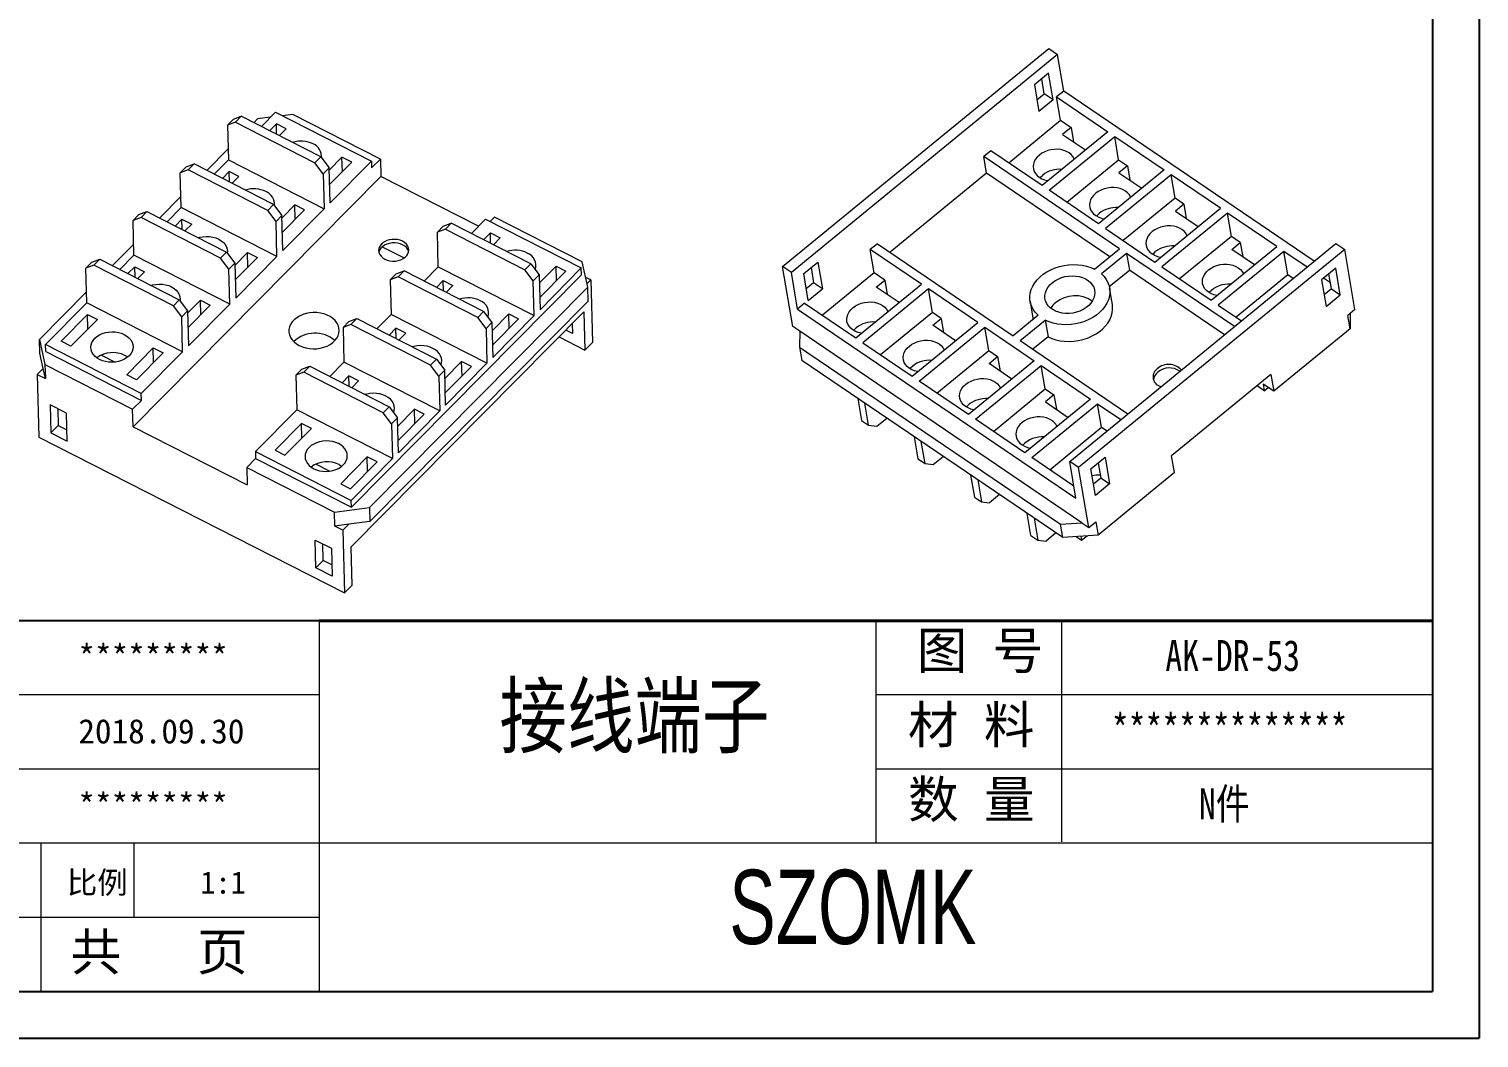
# Model space of a CAD drawing. Header units: inches. Extents: x 1392 to 2711, y 573 to 968.
# Drawn here: x 2566.8 to 2710.8, y 573 to 673.2 of the extents above; entities that cross this region are included whole.
import ezdxf

# ---------------------------------------------------------------- set-up
doc = ezdxf.new("R2010")
doc.units = ezdxf.units.IN
doc.layers.add('文字', color=81, linetype='Continuous')
doc.layers.add('粗实线', color=7, linetype='Continuous', lineweight=30)
doc.layers.add('细实线', color=3, linetype='Continuous', lineweight=9)
doc.styles.get("Standard").update_dxf_attribs({"font": 'txt', "bigfont": 'gbcbig.shx'})
doc.styles.add('宋体', font='', dxfattribs={"width": 0.8, "height": 3.5})
doc.styles.add('长仿宋', font='', dxfattribs={"width": 0.7, "height": 4})
doc.styles.get('宋体').set_extended_font_data('SimSun')
doc.styles.get('长仿宋').set_extended_font_data('SimSun')

msp = doc.modelspace()

# ---------------------------------------------------------------- linework, layer by layer
for p, q in [((2710.847, 766.529), (2710.847, 572.957)), ((2706.238, 761.92), (2706.238, 577.566)), ((2595.625, 614.437), (2540.319, 614.437)), ((2444.164, 577.566), (2706.238, 577.566)), ((2437.08, 572.957), (2710.847, 572.957))]:
    msp.add_line(p, q)
at = {"color": 7, "linetype": 'Continuous', "lineweight": 15}
for p, q in [((2641.656, 649.651), (2668.094, 671.31)), ((2668.969, 670.715), (2642.531, 649.057)), ((2668.094, 671.31), (2668.969, 670.715)), ((2669.583, 667.067), (2668.969, 670.715)), ((2668.079, 668.854), (2666.669, 667.699)), ((2668.526, 666.2), (2668.079, 668.854)), ((2666.669, 667.699), (2667.115, 665.045)), ((2667.65, 666.795), (2667.398, 668.295)), ((2669.583, 667.067), (2668.878, 666.489)), ((2694.477, 650.156), (2669.583, 667.067)), ((2666.922, 666.198), (2667.65, 666.795)), ((2668.526, 666.2), (2667.115, 665.045)), ((2668.526, 666.2), (2667.65, 666.795)), ((2668.878, 666.489), (2673.956, 663.04)), ((2669.268, 664.167), (2668.878, 666.489)), ((2586.504, 663.696), (2587.09, 664.288)), ((2587.09, 664.288), (2587.882, 664.567)), ((2587.882, 664.567), (2587.296, 663.975)), ((2595.78, 660.542), (2587.882, 664.567)), ((2589.501, 664.308), (2589.128, 663.932)), ((2590.789, 664.474), (2589.501, 664.308)), ((2589.876, 663.551), (2591.283, 664.973)), ((2591.283, 664.973), (2600.802, 660.122)), ((2592.991, 664.756), (2591.967, 664.625)), ((2601.699, 660.318), (2592.991, 664.756)), ((2664.119, 659.949), (2669.268, 664.167)), ((2669.268, 664.167), (2670.319, 663.453)), ((2587.296, 663.975), (2586.504, 663.696)), ((2586.504, 663.696), (2586.595, 660.236)), ((2587.296, 663.975), (2595.194, 659.95)), ((2591.361, 663.82), (2590.686, 663.138)), ((2592.333, 663.325), (2591.361, 663.82)), ((2591.388, 662.78), (2591.361, 663.82)), ((2591.658, 662.643), (2592.333, 663.325)), ((2673.956, 663.04), (2667.434, 657.697)), ((2670.319, 663.453), (2669.473, 662.76)), ((2669.473, 662.76), (2671.737, 661.222)), ((2670.319, 663.453), (2670.56, 662.022)), ((2586.566, 661.343), (2584.44, 659.195)), ((2668.134, 657.222), (2674.656, 662.564)), ((2674.656, 662.564), (2679.558, 659.234)), ((2675.046, 660.242), (2674.656, 662.564)), ((2582.402, 659.551), (2583.193, 659.83)), ((2583.193, 659.83), (2582.607, 659.238)), ((2591.092, 655.805), (2583.193, 659.83)), ((2585.188, 658.814), (2586.595, 660.236)), ((2586.595, 660.236), (2596.113, 655.385)), ((2595.194, 659.95), (2595.78, 660.542)), ((2596.022, 658.845), (2595.194, 659.95)), ((2595.78, 660.542), (2596.608, 659.437)), ((2597.882, 660.496), (2596.614, 659.215)), ((2596.652, 657.776), (2598.854, 660.001)), ((2596.699, 655.977), (2600.802, 660.122)), ((2598.854, 660.001), (2597.882, 660.496)), ((2597.92, 659.057), (2597.882, 660.496)), ((2600.802, 660.122), (2600.82, 659.43)), ((2600.82, 659.43), (2601.699, 660.318)), ((2601.699, 660.318), (2601.744, 658.588)), ((2662.357, 661.147), (2661.652, 660.569)), ((2675.133, 651.411), (2661.652, 660.569)), ((2661.93, 658.91), (2661.652, 660.569)), ((2667.434, 657.697), (2662.357, 661.147)), ((2669.897, 656.024), (2675.046, 660.242)), ((2675.046, 660.242), (2675.922, 659.648)), ((2601.744, 658.588), (2577.13, 633.718)), ((2581.816, 658.959), (2582.402, 659.551)), ((2582.607, 659.238), (2581.816, 658.959)), ((2581.906, 655.499), (2581.816, 658.959)), ((2590.506, 655.213), (2582.607, 659.238)), ((2586.672, 659.083), (2585.998, 658.401)), ((2587.645, 658.587), (2586.672, 659.083)), ((2586.7, 658.043), (2586.672, 659.083)), ((2586.97, 657.906), (2587.645, 658.587)), ((2596.608, 659.437), (2596.022, 658.845)), ((2596.022, 658.845), (2596.113, 655.385)), ((2596.699, 655.977), (2596.608, 659.437)), ((2611.45, 653.642), (2601.744, 658.588)), ((2661.93, 658.91), (2652.335, 651.05)), ((2674.153, 650.608), (2661.93, 658.91)), ((2679.558, 659.234), (2673.037, 653.891)), ((2680.259, 658.758), (2673.737, 653.416)), ((2675.922, 659.648), (2675.076, 658.954)), ((2675.076, 658.954), (2677.34, 657.416)), ((2675.922, 659.648), (2676.163, 658.216)), ((2685.161, 655.428), (2680.259, 658.758)), ((2680.649, 656.436), (2680.259, 658.758)), ((2673.037, 653.891), (2668.134, 657.222)), ((2581.877, 656.606), (2579.751, 654.458)), ((2580.499, 654.077), (2581.906, 655.499)), ((2591.425, 650.648), (2581.906, 655.499)), ((2590.506, 655.213), (2591.092, 655.805)), ((2591.092, 655.805), (2591.92, 654.7)), ((2593.193, 655.759), (2591.926, 654.478)), ((2594.166, 655.264), (2593.193, 655.759)), ((2593.231, 654.32), (2593.193, 655.759)), ((2680.649, 656.436), (2675.5, 652.218)), ((2681.525, 655.842), (2680.649, 656.436)), ((2681.525, 655.842), (2680.679, 655.148)), ((2681.525, 655.842), (2681.765, 654.41)), ((2577.127, 654.222), (2577.713, 654.814)), ((2577.919, 654.501), (2577.127, 654.222)), ((2577.218, 650.761), (2577.127, 654.222)), ((2577.713, 654.814), (2578.505, 655.093)), ((2578.505, 655.093), (2577.919, 654.501)), ((2585.817, 650.475), (2577.919, 654.501)), ((2578.505, 655.093), (2586.403, 651.067)), ((2581.309, 653.664), (2581.984, 654.346)), ((2581.984, 654.346), (2582.956, 653.85)), ((2582.011, 653.306), (2581.984, 654.346)), ((2591.334, 654.108), (2590.506, 655.213)), ((2591.92, 654.7), (2591.334, 654.108)), ((2591.425, 650.648), (2591.334, 654.108)), ((2592.011, 651.24), (2591.92, 654.7)), ((2591.963, 653.039), (2594.166, 655.264)), ((2592.011, 651.24), (2596.113, 655.385)), ((2612.143, 654.342), (2610.735, 652.92)), ((2612.143, 654.342), (2621.661, 649.491)), ((2613.04, 654.538), (2612.61, 654.104)), ((2621.748, 650.1), (2613.04, 654.538)), ((2678.64, 650.085), (2685.161, 655.428)), ((2685.862, 654.952), (2679.34, 649.61)), ((2680.679, 655.148), (2682.943, 653.61)), ((2690.764, 651.622), (2685.862, 654.952)), ((2686.252, 652.63), (2685.862, 654.952)), ((2582.956, 653.85), (2582.281, 653.168)), ((2607.363, 653.065), (2607.949, 653.657)), ((2608.155, 653.344), (2607.363, 653.065)), ((2607.454, 649.605), (2607.363, 653.065)), ((2607.949, 653.657), (2608.741, 653.936)), ((2608.741, 653.936), (2608.155, 653.344)), ((2608.155, 653.344), (2616.053, 649.318)), ((2616.639, 649.911), (2608.741, 653.936)), ((2611.95, 652.3), (2612.625, 652.982)), ((2612.625, 652.982), (2613.597, 652.487)), ((2612.652, 651.943), (2612.625, 652.982)), ((2673.737, 653.416), (2678.64, 650.085)), ((2686.252, 652.63), (2681.103, 648.412)), ((2687.127, 652.036), (2686.252, 652.63)), ((2577.189, 651.869), (2575.063, 649.721)), ((2601.887, 651.599), (2604.061, 650.491)), ((2613.597, 652.487), (2612.922, 651.805)), ((2651.076, 651.906), (2650.371, 651.328)), ((2655.449, 647.879), (2650.371, 651.328)), ((2650.762, 649.006), (2650.371, 651.328)), ((2651.076, 651.906), (2664.558, 642.747)), ((2670.195, 630.265), (2696.633, 651.923)), ((2697.509, 651.329), (2671.07, 629.67)), ((2672.644, 649.371), (2675.133, 651.411)), ((2684.243, 646.279), (2690.764, 651.622)), ((2686.281, 651.342), (2687.127, 652.036)), ((2688.546, 649.804), (2686.281, 651.342)), ((2687.127, 652.036), (2687.368, 650.604)), ((2696.633, 651.923), (2697.509, 651.329)), ((2698.513, 645.358), (2697.509, 651.329)), ((2572.439, 649.484), (2573.025, 650.077)), ((2573.23, 649.764), (2572.439, 649.484)), ((2573.025, 650.077), (2573.816, 650.356)), ((2573.816, 650.356), (2573.23, 649.764)), ((2581.129, 645.738), (2573.23, 649.764)), ((2573.816, 650.356), (2581.715, 646.33)), ((2575.811, 649.339), (2577.218, 650.761)), ((2586.736, 645.91), (2577.218, 650.761)), ((2585.817, 650.475), (2586.403, 651.067)), ((2586.645, 649.37), (2585.817, 650.475)), ((2586.403, 651.067), (2587.231, 649.963)), ((2587.231, 649.963), (2586.645, 649.37)), ((2587.231, 649.963), (2587.322, 646.502)), ((2587.237, 649.741), (2588.505, 651.022)), ((2589.477, 650.527), (2587.275, 648.302)), ((2587.322, 646.502), (2591.425, 650.648)), ((2588.505, 651.022), (2589.477, 650.527)), ((2588.543, 649.583), (2588.505, 651.022)), ((2616.053, 649.318), (2616.639, 649.911)), ((2616.639, 649.911), (2617.467, 648.806)), ((2622.308, 647.587), (2621.748, 650.1)), ((2643.756, 648.928), (2645.166, 650.083)), ((2645.166, 650.083), (2645.612, 647.429)), ((2675.834, 650.935), (2673.344, 648.896)), ((2686.545, 643.659), (2675.834, 650.935)), ((2675.834, 650.935), (2676.113, 649.277)), ((2691.464, 651.146), (2684.943, 645.804)), ((2693.772, 649.579), (2691.464, 651.146)), ((2691.855, 648.824), (2691.464, 651.146)), ((2572.53, 646.024), (2572.439, 649.484)), ((2576.621, 648.927), (2577.295, 649.608)), ((2577.295, 649.608), (2578.268, 649.113)), ((2577.323, 648.569), (2577.295, 649.608)), ((2578.268, 649.113), (2577.593, 648.431)), ((2586.736, 645.91), (2586.645, 649.37)), ((2598.823, 625.705), (2621.679, 648.799)), ((2602.675, 648.328), (2603.261, 648.92)), ((2603.467, 648.607), (2602.675, 648.328)), ((2602.675, 648.328), (2602.766, 644.867)), ((2603.261, 648.92), (2604.053, 649.199)), ((2604.053, 649.199), (2603.467, 648.607)), ((2611.365, 644.581), (2603.467, 648.607)), ((2611.951, 645.173), (2604.053, 649.199)), ((2607.454, 649.605), (2606.047, 648.183)), ((2607.454, 649.605), (2616.972, 644.753)), ((2616.881, 648.214), (2616.053, 649.318)), ((2617.467, 648.806), (2616.881, 648.214)), ((2617.467, 648.806), (2617.558, 645.346)), ((2617.489, 647.984), (2619.146, 649.659)), ((2620.118, 649.163), (2617.527, 646.545)), ((2621.661, 649.491), (2617.558, 645.346)), ((2619.146, 649.659), (2620.118, 649.163)), ((2619.184, 648.219), (2619.146, 649.659)), ((2621.679, 648.799), (2621.661, 649.491)), ((2622.594, 648.303), (2622.091, 648.559)), ((2622.231, 647.935), (2622.594, 648.303)), ((2622.594, 648.303), (2622.758, 642.075)), ((2642.66, 643.681), (2641.656, 649.651)), ((2642.531, 649.057), (2641.656, 649.651)), ((2643.145, 645.408), (2642.531, 649.057)), ((2644.202, 646.274), (2643.756, 648.928)), ((2644.484, 649.525), (2644.737, 648.024)), ((2650.762, 649.006), (2645.613, 644.788)), ((2651.812, 648.292), (2650.762, 649.006)), ((2650.966, 647.599), (2651.812, 648.292)), ((2651.812, 648.292), (2652.053, 646.861)), ((2674.113, 647.639), (2676.113, 649.277)), ((2685.565, 642.856), (2676.113, 649.277)), ((2679.34, 649.61), (2684.243, 646.279)), ((2691.855, 648.824), (2686.706, 644.606)), ((2692.399, 648.455), (2691.855, 648.824)), ((2696.619, 649.467), (2695.209, 648.312)), ((2695.209, 648.312), (2695.655, 645.658)), ((2696.089, 648.005), (2695.403, 648.471)), ((2696.189, 647.408), (2695.937, 648.909)), ((2697.065, 646.814), (2696.619, 649.467)), ((2572.5, 647.131), (2567.816, 642.399)), ((2600.624, 625.678), (2622.308, 647.587)), ((2607.262, 647.563), (2607.937, 648.245)), ((2607.937, 648.245), (2608.909, 647.75)), ((2607.964, 647.205), (2607.937, 648.245)), ((2608.909, 647.75), (2608.234, 647.068)), ((2616.972, 644.753), (2616.881, 648.214)), ((2622.344, 646.203), (2622.308, 647.587)), ((2644.737, 648.024), (2644.008, 647.427)), ((2644.202, 646.274), (2645.612, 647.429)), ((2645.612, 647.429), (2644.737, 648.024)), ((2648.927, 642.536), (2655.449, 647.879)), ((2656.149, 647.403), (2649.628, 642.061)), ((2653.23, 646.061), (2650.966, 647.599)), ((2661.051, 644.073), (2656.149, 647.403)), ((2656.539, 645.081), (2656.149, 647.403)), ((2674.419, 645.846), (2674.14, 647.505)), ((2696.189, 647.408), (2695.461, 646.811)), ((2696.189, 647.408), (2697.065, 646.814)), ((2568.427, 641.879), (2572.53, 646.024)), ((2582.048, 641.173), (2572.53, 646.024)), ((2581.129, 645.738), (2581.715, 646.33)), ((2581.957, 644.633), (2581.129, 645.738)), ((2581.715, 646.33), (2582.543, 645.225)), ((2582.549, 645.004), (2583.816, 646.285)), ((2584.789, 645.789), (2582.587, 643.565)), ((2582.634, 641.765), (2586.736, 645.91)), ((2583.816, 646.285), (2584.789, 645.789)), ((2583.854, 644.845), (2583.816, 646.285)), ((2622.344, 646.203), (2600.66, 624.294)), ((2643.85, 645.986), (2643.145, 645.408)), ((2643.145, 645.408), (2670.808, 626.616)), ((2643.85, 645.986), (2648.927, 642.536)), ((2666.251, 646.178), (2666.53, 644.519)), ((2684.943, 645.804), (2687.25, 644.236)), ((2695.655, 645.658), (2697.065, 646.814)), ((2569.97, 642.207), (2572.607, 644.871)), ((2573.579, 644.376), (2570.942, 641.711)), ((2572.607, 644.871), (2573.579, 644.376)), ((2572.645, 643.432), (2572.607, 644.871)), ((2582.543, 645.225), (2581.957, 644.633)), ((2582.048, 641.173), (2581.957, 644.633)), ((2582.543, 645.225), (2582.634, 641.765)), ((2597.986, 643.59), (2598.572, 644.182)), ((2598.572, 644.182), (2599.364, 644.462)), ((2621.926, 645.141), (2598.776, 621.751)), ((2599.364, 644.462), (2598.778, 643.869)), ((2599.364, 644.462), (2607.262, 640.436)), ((2602.766, 644.867), (2601.358, 643.445)), ((2612.284, 640.016), (2602.766, 644.867)), ((2611.365, 644.581), (2611.951, 645.173)), ((2612.193, 643.476), (2611.365, 644.581)), ((2611.951, 645.173), (2612.779, 644.069)), ((2612.779, 644.069), (2612.193, 643.476)), ((2612.779, 644.069), (2612.87, 640.608)), ((2612.801, 643.247), (2614.458, 644.922)), ((2615.43, 644.426), (2612.838, 641.808)), ((2616.972, 644.753), (2612.87, 640.608)), ((2614.458, 644.922), (2615.43, 644.426)), ((2614.495, 643.482), (2614.458, 644.922)), ((2620.758, 643.961), (2620.783, 642.992)), ((2621.926, 645.141), (2622.026, 641.334)), ((2656.539, 645.081), (2651.39, 640.863)), ((2654.53, 638.73), (2661.051, 644.073)), ((2657.415, 644.486), (2656.539, 645.081)), ((2656.569, 643.793), (2657.415, 644.486)), ((2657.415, 644.486), (2657.656, 643.055)), ((2667.048, 644.787), (2664.558, 642.747)), ((2665.258, 642.272), (2667.748, 644.311)), ((2666.53, 644.519), (2666.557, 644.385)), ((2667.748, 644.311), (2668.027, 642.653)), ((2698.513, 645.358), (2697.808, 644.78)), ((2698.031, 643.454), (2697.808, 644.78)), ((2698.038, 644.969), (2698.031, 643.454)), ((2598.778, 643.869), (2597.986, 643.59)), ((2597.986, 643.59), (2598.077, 640.13)), ((2606.676, 639.844), (2598.778, 643.869)), ((2603.248, 643.508), (2602.573, 642.826)), ((2604.22, 643.012), (2603.248, 643.508)), ((2603.275, 642.468), (2603.248, 643.508)), ((2603.545, 642.331), (2604.22, 643.012)), ((2612.193, 643.476), (2612.284, 640.016)), ((2619.455, 642.644), (2622.026, 641.334)), ((2620.783, 642.992), (2620.129, 643.325)), ((2643.36, 643.205), (2642.66, 643.681)), ((2643.36, 643.205), (2643.353, 641.625)), ((2671.374, 624.175), (2643.36, 643.205)), ((2655.23, 638.255), (2661.752, 643.597)), ((2658.833, 642.255), (2656.569, 643.793)), ((2661.752, 643.597), (2666.654, 640.267)), ((2662.142, 641.275), (2661.752, 643.597)), ((2668.027, 642.653), (2666.517, 641.416)), ((2698.031, 643.454), (2690.452, 637.245)), ((2567.816, 642.399), (2568.376, 639.886)), ((2567.853, 641.015), (2567.816, 642.399)), ((2568.445, 641.187), (2568.427, 641.879)), ((2577.945, 637.028), (2568.427, 641.879)), ((2568.445, 641.187), (2577.964, 636.336)), ((2570.942, 641.711), (2569.97, 642.207)), ((2576.491, 638.883), (2579.128, 641.548)), ((2577.945, 637.028), (2582.048, 641.173)), ((2579.128, 641.548), (2580.1, 641.052)), ((2579.166, 640.108), (2579.128, 641.548)), ((2622.026, 641.334), (2622.758, 642.075)), ((2643.353, 641.625), (2669.266, 624.022)), ((2643.353, 641.625), (2643.576, 640.298)), ((2649.628, 642.061), (2654.53, 638.73)), ((2656.993, 637.057), (2662.142, 641.275)), ((2662.142, 641.275), (2663.018, 640.681)), ((2665.258, 642.272), (2675.97, 634.995)), ((2568.189, 639.507), (2567.853, 641.015)), ((2568.376, 639.886), (2568.413, 638.502)), ((2568.376, 639.886), (2577.084, 635.448)), ((2573.992, 640.841), (2575.362, 640.143)), ((2580.1, 641.052), (2577.463, 638.388)), ((2593.884, 639.445), (2594.676, 639.724)), ((2594.676, 639.724), (2594.09, 639.132)), ((2594.676, 639.724), (2602.574, 635.699)), ((2598.077, 640.13), (2596.67, 638.708)), ((2607.595, 635.279), (2598.077, 640.13)), ((2606.676, 639.844), (2607.262, 640.436)), ((2607.504, 638.739), (2606.676, 639.844)), ((2607.262, 640.436), (2608.09, 639.331)), ((2609.769, 640.184), (2608.112, 638.51)), ((2608.15, 637.071), (2610.741, 639.689)), ((2612.284, 640.016), (2608.181, 635.871)), ((2610.741, 639.689), (2609.769, 640.184)), ((2609.807, 638.745), (2609.769, 640.184)), ((2669.489, 622.696), (2643.576, 640.298)), ((2666.654, 640.267), (2660.133, 634.924)), ((2660.833, 634.449), (2667.355, 639.791)), ((2662.172, 639.987), (2663.018, 640.681)), ((2664.436, 638.449), (2662.172, 639.987)), ((2663.018, 640.681), (2663.258, 639.249)), ((2667.355, 639.791), (2672.257, 636.461)), ((2667.745, 637.469), (2667.355, 639.791)), ((2568.189, 639.507), (2567.603, 638.915)), ((2567.603, 638.915), (2567.766, 632.687)), ((2567.603, 638.915), (2568.413, 638.502)), ((2568.413, 638.502), (2568.189, 639.507)), ((2577.463, 638.388), (2576.491, 638.883)), ((2593.298, 638.853), (2593.884, 639.445)), ((2594.09, 639.132), (2593.298, 638.853)), ((2593.298, 638.853), (2593.389, 635.393)), ((2601.988, 635.107), (2594.09, 639.132)), ((2598.56, 638.771), (2597.885, 638.089)), ((2599.532, 638.275), (2598.56, 638.771)), ((2598.587, 637.731), (2598.56, 638.771)), ((2598.857, 637.593), (2599.532, 638.275)), ((2608.09, 639.331), (2607.504, 638.739)), ((2607.504, 638.739), (2607.595, 635.279)), ((2608.181, 635.871), (2608.09, 639.331)), ((2660.133, 634.924), (2655.23, 638.255)), ((2690.173, 638.903), (2680.303, 630.817)), ((2690.173, 638.903), (2690.452, 637.245)), ((2577.964, 636.336), (2577.945, 637.028)), ((2662.596, 633.251), (2667.745, 637.469)), ((2667.745, 637.469), (2668.621, 636.875)), ((2668.621, 636.875), (2667.774, 636.181)), ((2668.621, 636.875), (2668.861, 635.443)), ((2689.513, 637.295), (2688.801, 637.779)), ((2690.452, 637.245), (2689.401, 637.958)), ((2689.401, 637.958), (2689.513, 637.295)), ((2689.513, 637.295), (2689.905, 637.616)), ((2570.501, 635.048), (2568.881, 635.874)), ((2568.881, 635.874), (2568.954, 633.105)), ((2569.644, 635.485), (2569.687, 633.846)), ((2577.084, 635.448), (2577.964, 636.336)), ((2577.13, 633.718), (2577.084, 635.448)), ((2593.389, 635.393), (2589.286, 631.248)), ((2602.907, 630.542), (2593.389, 635.393)), ((2601.988, 635.107), (2602.574, 635.699)), ((2602.574, 635.699), (2603.402, 634.594)), ((2605.081, 635.447), (2603.424, 633.773)), ((2606.053, 634.952), (2605.081, 635.447)), ((2605.118, 634.008), (2605.081, 635.447)), ((2649.137, 636.521), (2649.505, 634.33)), ((2650.205, 633.854), (2649.837, 636.045)), ((2672.257, 636.461), (2665.736, 631.118)), ((2666.436, 630.643), (2672.957, 635.985)), ((2667.774, 636.181), (2670.039, 634.643)), ((2672.957, 635.985), (2675.265, 634.418)), ((2673.348, 633.663), (2672.957, 635.985)), ((2570.574, 632.28), (2570.501, 635.048)), ((2593.871, 634.034), (2591.234, 631.369)), ((2594.843, 633.538), (2593.871, 634.034)), ((2593.909, 632.594), (2593.871, 634.034)), ((2602.816, 634.002), (2601.988, 635.107)), ((2603.402, 634.594), (2602.816, 634.002)), ((2602.816, 634.002), (2602.907, 630.542)), ((2603.493, 631.134), (2603.402, 634.594)), ((2603.461, 632.333), (2606.053, 634.952)), ((2607.595, 635.279), (2603.493, 631.134)), ((2649.505, 634.33), (2650.205, 633.854)), ((2651.022, 633.768), (2652.004, 634.573)), ((2665.736, 631.118), (2660.833, 634.449)), ((2567.766, 632.687), (2598.144, 617.204)), ((2569.687, 633.846), (2568.954, 633.105)), ((2568.954, 633.105), (2570.574, 632.28)), ((2569.687, 633.846), (2570.545, 633.408)), ((2577.13, 633.718), (2588.471, 627.938)), ((2592.206, 630.873), (2594.843, 633.538)), ((2650.205, 633.854), (2651.022, 633.768)), ((2654.739, 632.715), (2655.108, 630.524)), ((2668.199, 629.445), (2673.348, 633.663)), ((2673.348, 633.663), (2673.892, 633.293)), ((2589.286, 631.248), (2589.304, 630.556)), ((2589.286, 631.248), (2598.804, 626.397)), ((2591.234, 631.369), (2592.206, 630.873)), ((2655.808, 630.048), (2655.44, 632.239)), ((2589.304, 630.556), (2588.425, 629.668)), ((2588.425, 629.668), (2597.133, 625.229)), ((2588.425, 629.668), (2588.471, 627.938)), ((2589.304, 630.556), (2598.823, 625.705)), ((2596.646, 629.295), (2595.276, 629.993)), ((2600.392, 630.71), (2597.755, 628.045)), ((2598.727, 627.55), (2601.364, 630.215)), ((2602.907, 630.542), (2598.804, 626.397)), ((2601.364, 630.215), (2600.392, 630.71)), ((2600.43, 629.271), (2600.392, 630.71)), ((2655.108, 630.524), (2655.808, 630.048)), ((2655.808, 630.048), (2656.625, 629.962)), ((2656.625, 629.962), (2657.607, 630.767)), ((2670.608, 627.809), (2666.436, 630.643)), ((2670.808, 626.616), (2670.195, 630.265)), ((2671.07, 629.67), (2670.195, 630.265)), ((2672.074, 623.699), (2671.07, 629.67)), ((2672.295, 629.541), (2673.705, 630.696)), ((2673.024, 630.138), (2673.276, 628.637)), ((2673.705, 630.696), (2674.152, 628.043)), ((2680.582, 629.159), (2680.303, 630.817)), ((2660.342, 628.909), (2660.711, 626.718)), ((2661.043, 628.433), (2661.411, 626.242)), ((2672.741, 626.888), (2672.295, 629.541)), ((2672.548, 628.041), (2673.276, 628.637)), ((2680.582, 629.159), (2673.003, 622.95)), ((2673.276, 628.637), (2674.152, 628.043)), ((2597.755, 628.045), (2598.727, 627.55)), ((2660.711, 626.718), (2661.411, 626.242)), ((2663.21, 626.961), (2662.228, 626.156)), ((2674.152, 628.043), (2672.741, 626.888)), ((2597.133, 625.229), (2600.624, 625.678)), ((2597.17, 623.845), (2597.133, 625.229)), ((2598.823, 625.705), (2598.804, 626.397)), ((2600.624, 625.678), (2600.66, 624.294)), ((2661.411, 626.242), (2662.228, 626.156)), ((2598.566, 624.025), (2597.17, 623.845)), ((2597.98, 623.432), (2597.17, 623.845)), ((2598.566, 624.025), (2597.98, 623.432)), ((2600.66, 624.294), (2598.566, 624.025)), ((2666.313, 622.912), (2665.945, 625.103)), ((2666.645, 624.627), (2667.014, 622.436)), ((2669.266, 624.022), (2671.374, 624.175)), ((2669.489, 622.696), (2669.266, 624.022)), ((2671.374, 624.175), (2672.074, 623.699)), ((2672.074, 623.699), (2672.779, 624.277)), ((2672.779, 624.277), (2673.003, 622.95)), ((2595.208, 622.455), (2596.828, 621.63)), ((2595.281, 619.687), (2595.208, 622.455)), ((2597.98, 623.432), (2598.144, 617.204)), ((2666.313, 622.912), (2667.014, 622.436)), ((2667.014, 622.436), (2667.83, 622.35)), ((2668.813, 623.155), (2667.83, 622.35)), ((2673.003, 622.95), (2669.489, 622.696)), ((2670.815, 622.792), (2671.359, 622.423)), ((2671.291, 622.826), (2671.359, 622.423)), ((2671.359, 622.423), (2671.905, 622.871)), ((2596.014, 620.427), (2595.971, 622.067)), ((2596.828, 621.63), (2596.901, 618.862)), ((2598.776, 621.751), (2598.876, 617.944)), ((2596.014, 620.427), (2595.281, 619.687)), ((2596.901, 618.862), (2595.281, 619.687)), ((2596.872, 619.99), (2596.014, 620.427)), ((2598.144, 617.204), (2598.876, 617.944))]:
    msp.add_line(p, q, dxfattribs=at)
at = {"color": 7, "linetype": 'Continuous', "lineweight": 15, "flags": 128}
for points in [[(2670.64, 660.323), (2670.63, 660.346), (2670.505, 660.564), (2670.335, 660.761), (2670.123, 660.932), (2669.875, 661.073), (2669.596, 661.181), (2669.294, 661.253), (2668.976, 661.288), (2668.65, 661.283), (2668.323, 661.24), (2668.005, 661.16), (2667.702, 661.044), (2667.422, 660.896), (2667.172, 660.718), (2666.959, 660.516), (2666.787, 660.294), (2666.66, 660.059), (2666.583, 659.814), (2666.556, 659.568), (2666.581, 659.325), (2666.656, 659.092), (2666.78, 658.874), (2666.95, 658.677), (2667.162, 658.506), (2667.411, 658.365), (2667.689, 658.257), (2667.991, 658.185), (2668.023, 658.18)], [(2667.235, 658.459), (2667.293, 658.526), (2667.507, 658.728)], [(2676.242, 656.517), (2676.233, 656.54), (2676.108, 656.758), (2675.938, 656.955), (2675.726, 657.126), (2675.478, 657.267), (2675.199, 657.375), (2674.897, 657.447), (2674.579, 657.482), (2674.253, 657.477), (2673.926, 657.434), (2673.607, 657.354), (2673.304, 657.238), (2673.025, 657.09), (2672.775, 656.912), (2672.561, 656.71), (2672.389, 656.488), (2672.263, 656.253), (2672.186, 656.008), (2672.159, 655.762), (2672.183, 655.519), (2672.259, 655.286), (2672.383, 655.068), (2672.553, 654.871), (2672.765, 654.7), (2673.013, 654.559), (2673.292, 654.451), (2673.594, 654.379), (2673.626, 654.374)], [(2672.838, 654.653), (2672.896, 654.72), (2673.11, 654.922)], [(2583.596, 652.498), (2583.749, 652.541), (2584.069, 652.601), (2584.398, 652.625), (2584.726, 652.611), (2585.047, 652.56), (2585.351, 652.473), (2585.632, 652.352), (2585.883, 652.202), (2586.098, 652.024), (2586.271, 651.823), (2586.397, 651.605), (2586.475, 651.375), (2586.501, 651.138), (2586.487, 650.956)], [(2681.845, 652.711), (2681.835, 652.734), (2681.711, 652.952), (2681.541, 653.149), (2681.329, 653.32), (2681.081, 653.461), (2680.802, 653.569), (2680.5, 653.641), (2680.182, 653.676), (2679.855, 653.671), (2679.529, 653.628), (2679.21, 653.548), (2678.907, 653.432), (2678.627, 653.284), (2678.378, 653.106), (2678.164, 652.904), (2677.992, 652.682), (2677.866, 652.447), (2677.788, 652.202), (2677.762, 651.956), (2677.786, 651.713), (2677.862, 651.48), (2677.986, 651.262), (2678.156, 651.065), (2678.368, 650.894), (2678.616, 650.753), (2678.895, 650.645), (2679.197, 650.573), (2679.228, 650.568)], [(2602.14, 650.369), (2602.379, 650.27), (2602.639, 650.205), (2602.912, 650.176), (2603.188, 650.183), (2603.459, 650.227), (2603.715, 650.307), (2603.948, 650.418), (2604.148, 650.558), (2604.31, 650.722), (2604.429, 650.904), (2604.499, 651.098), (2604.519, 651.298), (2604.488, 651.496), (2604.407, 651.686), (2604.278, 651.861), (2604.107, 652.016), (2603.899, 652.145), (2603.66, 652.244), (2603.4, 652.309), (2603.127, 652.338), (2602.85, 652.331), (2602.58, 652.286), (2602.324, 652.207), (2602.091, 652.096), (2601.891, 651.955), (2601.728, 651.792), (2601.61, 651.609), (2601.54, 651.415), (2601.52, 651.216), (2601.551, 651.018), (2601.632, 650.828), (2601.761, 650.652), (2601.932, 650.498), (2602.14, 650.369)], [(2604.504, 651.123), (2604.497, 651.15), (2604.416, 651.34), (2604.287, 651.515), (2604.116, 651.67), (2603.908, 651.799), (2603.669, 651.898), (2603.409, 651.963), (2603.136, 651.992), (2602.86, 651.984), (2602.589, 651.94), (2602.333, 651.861), (2602.1, 651.75), (2601.9, 651.609), (2601.738, 651.446), (2601.619, 651.263), (2601.549, 651.069), (2601.544, 651.045)], [(2667.048, 644.787), (2666.789, 645.052), (2666.575, 645.341), (2666.41, 645.649), (2666.295, 645.974), (2666.233, 646.311), (2666.223, 646.654), (2666.267, 647), (2666.363, 647.344), (2666.51, 647.681), (2666.707, 648.007), (2666.95, 648.317), (2667.236, 648.608), (2667.562, 648.875), (2667.923, 649.114), (2668.315, 649.324), (2668.731, 649.5), (2669.167, 649.641), (2669.617, 649.744), (2670.075, 649.809), (2670.534, 649.834), (2670.989, 649.819), (2671.433, 649.764), (2671.861, 649.67), (2672.266, 649.539), (2672.644, 649.371)], [(2678.441, 650.847), (2678.499, 650.914), (2678.712, 651.116)], [(2684.831, 646.762), (2684.8, 646.767), (2684.498, 646.839), (2684.219, 646.947), (2683.971, 647.088), (2683.759, 647.259), (2683.589, 647.456), (2683.464, 647.674), (2683.389, 647.907), (2683.364, 648.15), (2683.391, 648.396), (2683.469, 648.641), (2683.595, 648.877), (2683.767, 649.098), (2683.981, 649.3), (2684.23, 649.478), (2684.51, 649.626), (2684.813, 649.742), (2685.132, 649.822), (2685.458, 649.865), (2685.785, 649.87), (2686.103, 649.835), (2686.405, 649.763), (2686.684, 649.655), (2686.932, 649.514), (2687.144, 649.343), (2687.314, 649.146), (2687.438, 648.928), (2687.448, 648.905)], [(2668.445, 648.031), (2668.72, 648.228), (2669.027, 648.396), (2669.359, 648.531), (2669.708, 648.63), (2670.068, 648.691), (2670.431, 648.712), (2670.788, 648.693), (2671.133, 648.635), (2671.458, 648.539), (2671.756, 648.407), (2672.021, 648.241), (2672.247, 648.045), (2672.429, 647.824), (2672.564, 647.582), (2672.648, 647.324), (2672.68, 647.055), (2672.659, 646.782), (2672.585, 646.511), (2672.461, 646.246), (2672.288, 645.994), (2672.071, 645.76), (2671.813, 645.55), (2671.522, 645.366), (2671.201, 645.215), (2670.86, 645.097), (2670.504, 645.017), (2670.142, 644.976), (2669.781, 644.975), (2669.429, 645.013), (2669.093, 645.091), (2668.781, 645.205), (2668.498, 645.355), (2668.252, 645.536), (2668.048, 645.745), (2667.889, 645.978), (2667.779, 646.228), (2667.721, 646.492), (2667.716, 646.764), (2667.763, 647.036), (2667.862, 647.305), (2668.011, 647.564), (2668.207, 647.808), (2668.445, 648.031)], [(2673.344, 648.896), (2673.603, 648.631), (2673.816, 648.342), (2673.982, 648.033), (2674.096, 647.708), (2674.159, 647.372), (2674.168, 647.029), (2674.125, 646.683), (2674.029, 646.339), (2673.881, 646.002), (2673.685, 645.676), (2673.442, 645.366), (2673.155, 645.075), (2672.83, 644.808), (2672.468, 644.568), (2672.077, 644.359), (2671.66, 644.182), (2671.224, 644.041), (2670.774, 643.938), (2670.317, 643.873), (2669.857, 643.848), (2669.403, 643.863), (2668.959, 643.918), (2668.531, 644.012), (2668.126, 644.144), (2667.748, 644.311)], [(2578.907, 647.761), (2579.06, 647.804), (2579.381, 647.864), (2579.709, 647.887), (2580.038, 647.873), (2580.358, 647.822), (2580.663, 647.736), (2580.944, 647.615), (2581.195, 647.464), (2581.409, 647.286), (2581.582, 647.086), (2581.709, 646.868), (2581.786, 646.638), (2581.813, 646.401), (2581.798, 646.219)], [(2649.498, 643.004), (2649.467, 643.009), (2649.165, 643.081), (2648.886, 643.189), (2648.638, 643.331), (2648.426, 643.502), (2648.256, 643.699), (2648.131, 643.916), (2648.056, 644.15), (2648.031, 644.392), (2648.058, 644.639), (2648.136, 644.883), (2648.262, 645.119), (2648.434, 645.341), (2648.648, 645.543), (2648.897, 645.72), (2649.177, 645.869), (2649.48, 645.984), (2649.799, 646.065), (2650.125, 646.108), (2650.452, 646.112), (2650.77, 646.078), (2651.072, 646.006), (2651.351, 645.898), (2651.599, 645.756), (2651.811, 645.585), (2651.981, 645.388), (2652.105, 645.171), (2652.115, 645.148)], [(2668.027, 642.653), (2668.405, 642.485), (2668.81, 642.354), (2669.238, 642.26), (2669.682, 642.205), (2670.136, 642.19), (2670.596, 642.215), (2671.053, 642.28), (2671.503, 642.383), (2671.939, 642.524), (2672.356, 642.7), (2672.747, 642.91), (2673.108, 643.149), (2673.434, 643.416), (2673.721, 643.707), (2673.964, 644.017), (2674.16, 644.343), (2674.307, 644.68), (2674.403, 645.024), (2674.447, 645.37), (2674.437, 645.713), (2674.419, 645.846)], [(2593.642, 641.782), (2593.953, 641.648), (2594.288, 641.548), (2594.641, 641.484), (2595.003, 641.459), (2595.368, 641.472), (2595.727, 641.523), (2596.073, 641.611), (2596.398, 641.734), (2596.696, 641.89), (2596.96, 642.075), (2597.185, 642.285), (2597.365, 642.517), (2597.497, 642.764), (2597.579, 643.022), (2597.607, 643.285), (2597.582, 643.547), (2597.505, 643.804), (2597.376, 644.049), (2597.2, 644.277), (2596.978, 644.483), (2596.717, 644.664), (2596.421, 644.815), (2596.097, 644.932), (2595.753, 645.014), (2595.394, 645.059), (2595.03, 645.065), (2594.667, 645.033), (2594.313, 644.964), (2593.976, 644.858), (2593.664, 644.718), (2593.382, 644.547), (2593.137, 644.348), (2592.934, 644.127), (2592.778, 643.887), (2592.671, 643.634), (2592.616, 643.373), (2592.614, 643.109), (2592.665, 642.849), (2592.768, 642.598), (2592.921, 642.361), (2593.121, 642.143), (2593.363, 641.949), (2593.642, 641.782)], [(2573.794, 640.391), (2573.543, 640.542), (2573.329, 640.72), (2573.156, 640.92), (2573.029, 641.138), (2572.952, 641.368), (2572.925, 641.605), (2572.95, 641.843), (2573.027, 642.075), (2573.152, 642.296), (2573.324, 642.502), (2573.537, 642.685), (2573.787, 642.843), (2574.068, 642.972), (2574.372, 643.067), (2574.692, 643.127), (2575.021, 643.15), (2575.349, 643.136), (2575.67, 643.085), (2575.974, 642.998), (2576.256, 642.878), (2576.506, 642.727), (2576.721, 642.549), (2576.894, 642.349), (2577.02, 642.131), (2577.098, 641.901), (2577.124, 641.664), (2577.099, 641.427), (2577.023, 641.194), (2576.897, 640.973), (2576.726, 640.768), (2576.512, 640.584), (2576.262, 640.426), (2575.982, 640.297), (2575.678, 640.202), (2575.357, 640.142), (2575.029, 640.119), (2574.7, 640.133), (2574.38, 640.184), (2574.075, 640.271), (2573.794, 640.391)], [(2648.982, 643.552), (2648.769, 643.35), (2648.711, 643.284)], [(2607.699, 639.854), (2607.761, 640.053), (2607.786, 640.29), (2607.759, 640.527), (2607.682, 640.757), (2607.555, 640.975), (2607.382, 641.176), (2607.168, 641.353), (2606.917, 641.504), (2606.636, 641.625), (2606.331, 641.711), (2606.01, 641.763), (2605.682, 641.777), (2605.354, 641.753), (2605.033, 641.693), (2604.88, 641.65)], [(2655.101, 639.198), (2655.07, 639.203), (2654.768, 639.275), (2654.489, 639.383), (2654.241, 639.525), (2654.029, 639.696), (2653.859, 639.893), (2653.734, 640.111), (2653.659, 640.344), (2653.634, 640.586), (2653.661, 640.833), (2653.739, 641.077), (2653.865, 641.313), (2654.037, 641.535), (2654.25, 641.737), (2654.5, 641.914), (2654.78, 642.063), (2655.083, 642.178), (2655.402, 642.259), (2655.728, 642.302), (2656.054, 642.306), (2656.373, 642.272), (2656.675, 642.2), (2656.953, 642.092), (2657.202, 641.951), (2657.414, 641.779), (2657.584, 641.582), (2657.708, 641.365), (2657.718, 641.342)], [(2576.581, 640.637), (2576.561, 640.651), (2576.31, 640.802)], [(2654.585, 639.747), (2654.372, 639.544), (2654.314, 639.478)], [(2660.704, 635.392), (2660.672, 635.397), (2660.37, 635.469), (2660.092, 635.577), (2659.843, 635.719), (2659.632, 635.89), (2659.461, 636.087), (2659.337, 636.305), (2659.262, 636.538), (2659.237, 636.78), (2659.264, 637.027), (2659.341, 637.271), (2659.468, 637.507), (2659.64, 637.729), (2659.853, 637.931), (2660.103, 638.108), (2660.383, 638.257), (2660.686, 638.372), (2661.004, 638.453), (2661.331, 638.496), (2661.657, 638.5), (2661.975, 638.466), (2662.278, 638.394), (2662.556, 638.286), (2662.804, 638.145), (2663.016, 637.973), (2663.187, 637.776), (2663.311, 637.559), (2663.321, 637.536)], [(2603.01, 635.117), (2603.072, 635.316), (2603.097, 635.553), (2603.071, 635.79), (2602.993, 636.02), (2602.867, 636.238), (2602.694, 636.438), (2602.479, 636.616), (2602.228, 636.767), (2601.947, 636.888), (2601.642, 636.974), (2601.322, 637.025), (2600.993, 637.039), (2600.665, 637.016), (2600.345, 636.956), (2600.192, 636.913)], [(2660.188, 635.941), (2659.974, 635.739), (2659.916, 635.672)], [(2668.923, 633.73), (2668.914, 633.753), (2668.789, 633.97), (2668.619, 634.167), (2668.407, 634.339), (2668.159, 634.48), (2667.88, 634.588), (2667.578, 634.66), (2667.26, 634.694), (2666.934, 634.69), (2666.607, 634.647), (2666.288, 634.566), (2665.986, 634.451), (2665.706, 634.302), (2665.456, 634.125), (2665.243, 633.923), (2665.07, 633.701), (2664.944, 633.465), (2664.867, 633.221), (2664.84, 632.974), (2664.864, 632.732), (2664.94, 632.499), (2665.064, 632.281), (2665.234, 632.084), (2665.446, 631.913), (2665.695, 631.771), (2665.973, 631.663), (2666.275, 631.591), (2666.307, 631.586)], [(2595.078, 629.543), (2595.36, 629.423), (2595.664, 629.336), (2595.985, 629.285), (2596.313, 629.271), (2596.642, 629.294), (2596.962, 629.354), (2597.266, 629.449), (2597.547, 629.578), (2597.797, 629.736), (2598.01, 629.919), (2598.182, 630.125), (2598.307, 630.346), (2598.384, 630.579), (2598.409, 630.816), (2598.382, 631.053), (2598.305, 631.283), (2598.178, 631.501), (2598.005, 631.701), (2597.791, 631.879), (2597.54, 632.03), (2597.259, 632.15), (2596.954, 632.237), (2596.633, 632.288), (2596.305, 632.302), (2595.977, 632.279), (2595.656, 632.219), (2595.352, 632.124), (2595.072, 631.995), (2594.822, 631.837), (2594.608, 631.654), (2594.436, 631.448), (2594.311, 631.227), (2594.235, 630.994), (2594.21, 630.757), (2594.236, 630.52), (2594.314, 630.29), (2594.44, 630.072), (2594.613, 629.872), (2594.827, 629.694), (2595.078, 629.543)], [(2597.594, 629.954), (2597.845, 629.803), (2597.865, 629.789)]]:
    msp.add_lwpolyline(points, dxfattribs=at)
at = {"color": 7, "linetype": 'Continuous', "lineweight": 15}
for centre, radius, start, end in [((2593.806, 659.32), 2.781, 64.36101, 107.44565), ((2594.478, 660.542), 1.39, 355.38743, 67.51837), ((2669.175, 656.587), 2.714, 85.62411, 127.92044), ((2589.118, 654.583), 2.781, 64.36093, 107.4457), ((2589.789, 655.805), 1.39, 355.38738, 67.51852), ((2674.778, 652.781), 2.714, 85.62406, 127.92052), ((2615.092, 648.496), 2.758, 64.17736, 107.62932), ((2680.381, 648.975), 2.714, 85.62403, 127.92052), ((2615.835, 649.751), 1.31, 341.17549, 69.51489), ((2685.95, 645.316), 2.571, 84.62359, 137.83938), ((2610.404, 643.759), 2.758, 64.17723, 107.62942), ((2611.147, 645.014), 1.31, 341.17548, 69.51499), ((2670.145, 644.338), 2.183, 128.73065, 147.86502), ((2670.706, 643.699), 3.032, 55.3604, 129.44646), ((2650.643, 641.437), 2.689, 85.41972, 128.12481), ((2595.194, 639.971), 3.043, 49.30247, 133.70918), ((2575.116, 638.414), 2.67, 63.44194, 126.63305), ((2656.245, 637.631), 2.689, 85.41962, 128.12495), ((2680.012, 638.223), 1.688, 41.52773, 132.1527), ((2679.436, 638.671), 0.977, 124.78209, 260.74055), ((2679.585, 638.263), 1.093, 126.50902, 175.53714), ((2680.09, 637.742), 1.815, 54.86543, 129.5092), ((2661.848, 633.825), 2.689, 85.4196, 128.12493), ((2667.431, 630.124), 2.586, 84.79157, 137.6714), ((2596.401, 627.566), 2.67, 63.44195, 126.63304), ((2673.071, 626.104), 2.797, 86.69097, 103.54623)]:
    msp.add_arc(centre, radius, start, end, dxfattribs=at)
at = {"layer": '粗实线', "color": 7, "lineweight": 40}
msp.add_line((2706.238, 614.437), (2595.625, 614.437), dxfattribs=at)
at = {"layer": '细实线', "color": 7}
for p, q in [((2595.625, 614.437), (2595.625, 577.566)), ((2650.932, 614.437), (2650.932, 592.314)), ((2669.367, 614.437), (2669.367, 592.469)), ((2595.625, 607.062), (2540.319, 607.062)), ((2706.238, 607.062), (2650.932, 607.062)), ((2595.625, 599.688), (2540.319, 599.688)), ((2706.238, 599.688), (2650.932, 599.688)), ((2706.238, 592.314), (2540.319, 592.314)), ((2567.972, 592.314), (2567.972, 577.566)), ((2577.19, 592.314), (2577.19, 584.94)), ((2595.625, 584.94), (2540.319, 584.94))]:
    msp.add_line(p, q, dxfattribs=at)

# ---------------------------------------------------------------- texts
at = {"width": 1378.32097, "attachment_point": 1}
for s, insert, char_height in [('{\\fSimHei|b0|i0|c134|p49;*********}', (2571.69, 612.032), 2.42513), ('{\\fSimHei|b0|i0|c134|p49;2018.\\fSimHei|b0|i0|c0|p49;09\\fSimHei|b0|i0|c134|p49;.\\fSimHei|b0|i0|c0|p49;30}', (2571.69, 604.658), 2.425126), ('{\\fSimHei|b0|i0|c134|p49;*********}', (2571.69, 597.284), 2.42513)]:
    msp.add_mtext(s, dxfattribs=dict(at, insert=insert, char_height=char_height))
at = {"layer": '文字', "color": 0, "attachment_point": 1, "style": '宋体'}
for s, insert, char_height, width in [('{\\H1.111x;AK-DR-53}', (2679.685, 612.51), 2.76532, 31.9702), ('接线端子', (2613.526, 608.07), 6.1452, 78.5636), ('{\\H1.111x;**************}', (2674.366, 605.136), 2.76532, 31.9702), ('{\\H1.111x;N件}', (2683.03, 597.762), 2.76532, 31.9702)]:
    msp.add_mtext(s, dxfattribs=dict(at, insert=insert, char_height=char_height, width=width))
at = {"layer": '粗实线', "insert": (2636.363, 589.673), "char_height": 7.37419, "width": 82.6942, "attachment_point": 1, "style": '长仿宋'}
msp.add_mtext('{\\fSTXinwei|b0|i0|c134|p2;SZOMK}', dxfattribs=at)
at = {"layer": '细实线', "color": 7, "attachment_point": 1}
for s, insert, char_height, width in [('{\\fSimSun|b0|i0|c134|p54;图 号}', (2654.986, 613.317), 3.68709, 18.43547), ('{\\fSimSun|b0|i0|c134|p54;材 料   }', (2654.112, 605.943), 3.68709, 18.43547), ('{\\fSimSun|b0|i0|c134|p54;数 量}', (2654.13, 598.532), 3.68709, 16.65875), ('{\\fSimSun|b0|i0|c134|p54;比例}', (2570.553, 589.521), 2.21226, 9.71112), ('{\\fSimSun|b0|i0|c134|p54;1:1}', (2583.803, 589.521), 2.21226, 9.71112), ('{\\fSimSun|b0|i0|c134|p54; 共   页}', (2568.423, 583.359), 3.68709, 27.6532)]:
    msp.add_mtext(s, dxfattribs=dict(at, insert=insert, char_height=char_height, width=width))

doc.saveas('drawing.dxf')
